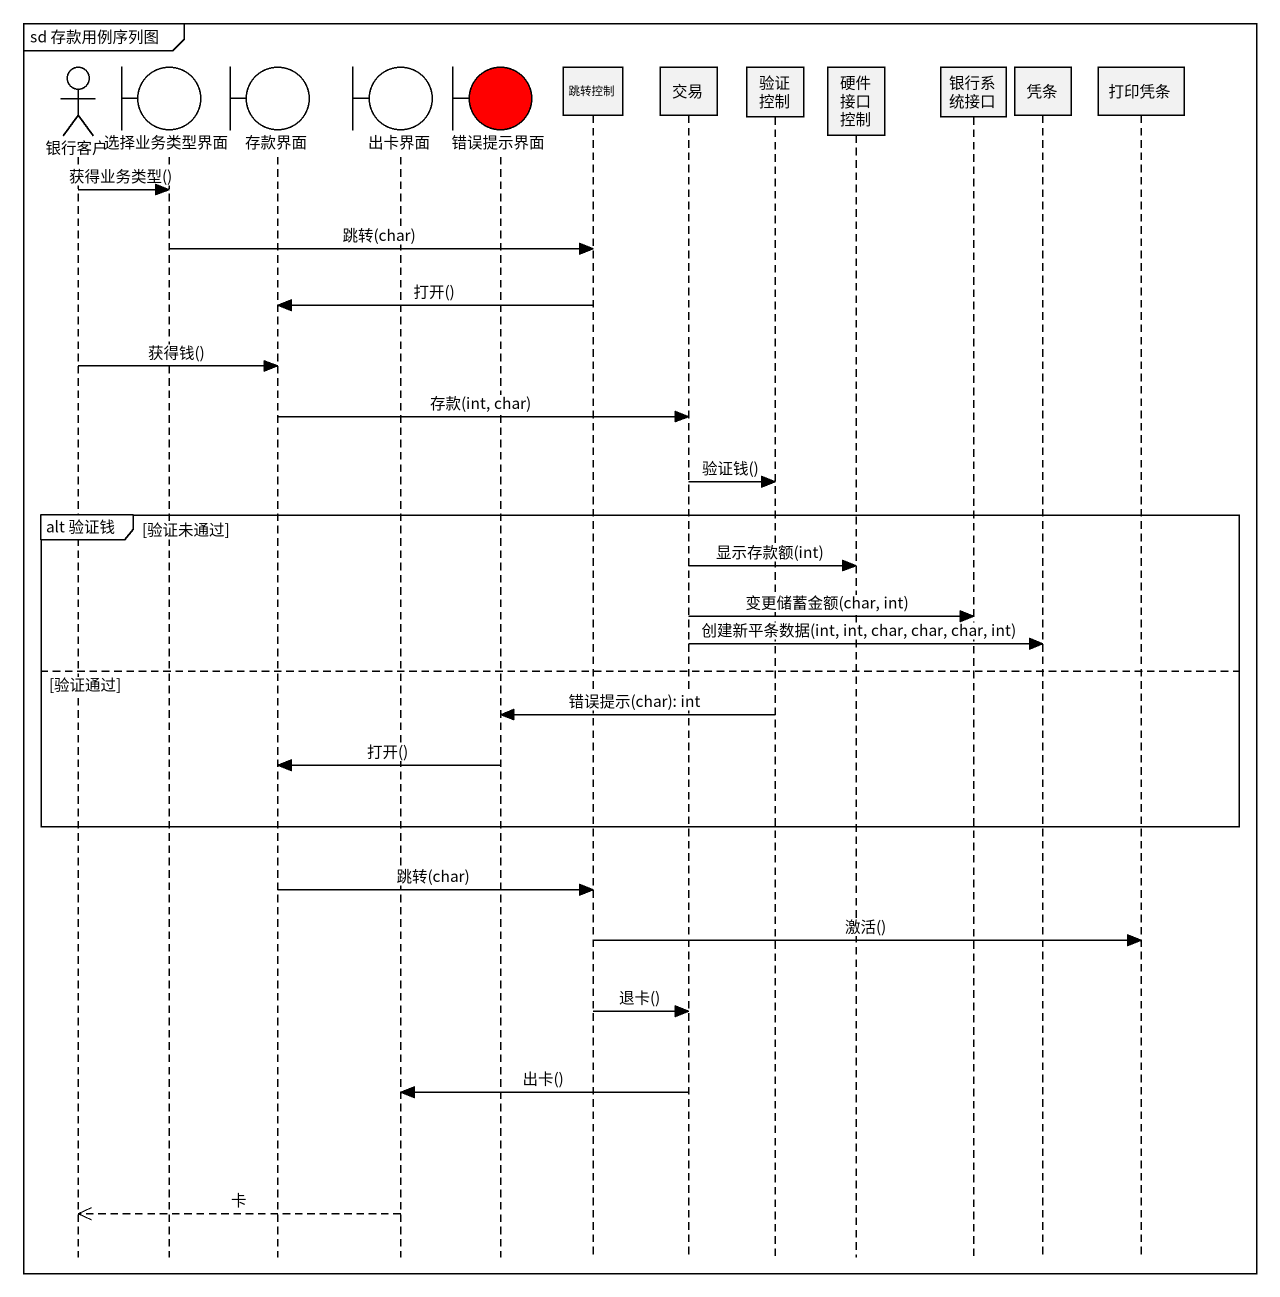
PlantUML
@startuml
mainframe sd 存款用例序列图
hide footbox
actor 银行客户
boundary 选择业务类型界面
boundary 存款界面
boundary 出卡界面
boundary 错误提示界面 #FF0000
participant 跳转控制
participant 交易
participant 验证控制
participant 硬件接口控制
participant 银行系统接口
participant 凭条
participant 打印凭条

银行客户 -> 选择业务类型界面 : 获得业务类型()
选择业务类型界面 -> 跳转控制 : 跳转(char)
跳转控制 -> 存款界面 : 打开()
银行客户 -> 存款界面 : 获得钱()
存款界面 -> 交易 : 存款(int, char)
交易 -> 验证控制 : 验证钱()
group alt 验证钱 [验证未通过]
  交易 -> 硬件接口控制 : 显示存款额(int)
  交易 -> 银行系统接口 : 变更储蓄金额(char, int)
  交易 -> 凭条 : 创建新平条数据(int, int, char, char, char, int)
else 验证通过
  验证控制 -> 错误提示界面 : 错误提示(char): int
  错误提示界面 -> 存款界面 : 打开()
end
存款界面 -> 跳转控制 : 跳转(char)
跳转控制 -> 打印凭条 : 激活()
跳转控制 -> 交易 : 退卡()
交易 -> 出卡界面 : 出卡()
出卡界面 -->> 银行客户 : 卡
@enduml
